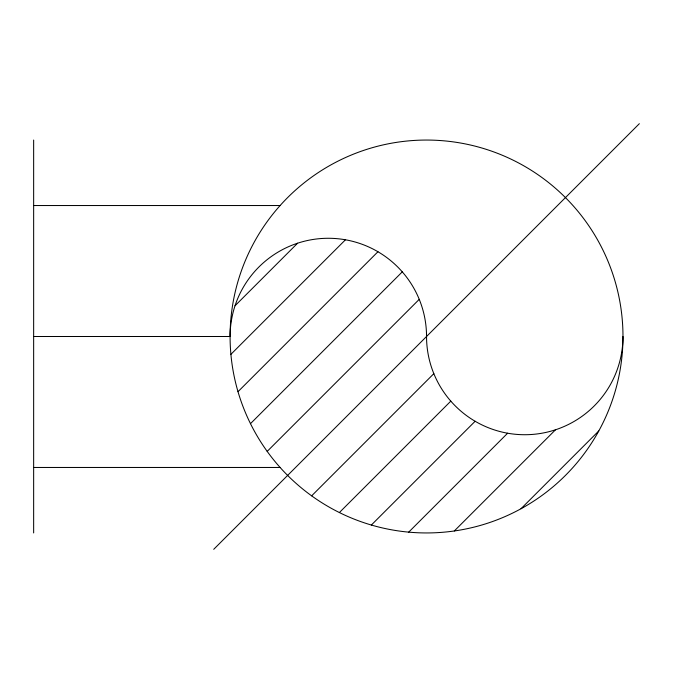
<?xml version="1.0" encoding="UTF-8"?>
<svg xmlns="http://www.w3.org/2000/svg" width="673" height="673" viewBox="0 0 673 673"><rect width="100%" height="100%" fill="white"/><g stroke="black" fill="none" stroke-linecap="round" stroke-linejoin="round"><path stroke-width="1.01" d="M235.028 305.761L297.575 243.214M230.906 354.334L345.451 239.781M238.006 391.686L377.948 251.736M250.482 423.654L402.277 271.867M267.198 451.39L419.237 299.35M213.728 549.311L639.35 123.689M311.649 495.841L433.833 373.65M339.385 512.548L450.801 401.133M371.353 525.033L475.13 421.256M408.704 532.133L507.627 433.21M454.317 530.963L555.503 429.786M520.995 508.738L598.777 430.956M33.65 205.534L280.111 205.534M33.65 336.5L230.09 336.5A98.224 98.224 0 0 1 328.315 238.276A98.224 98.224 0 0 1 426.539 336.5A98.224 98.224 0 0 0 524.755 434.724A98.224 98.224 0 0 0 622.979 336.508A196.44 196.44 0 0 0 328.315 166.374A196.44 196.44 0 0 0 328.315 506.626A196.44 196.44 0 0 0 622.979 336.5M33.65 467.466L280.119 467.466M33.65 140.051L33.65 532.94"/></g></svg>
